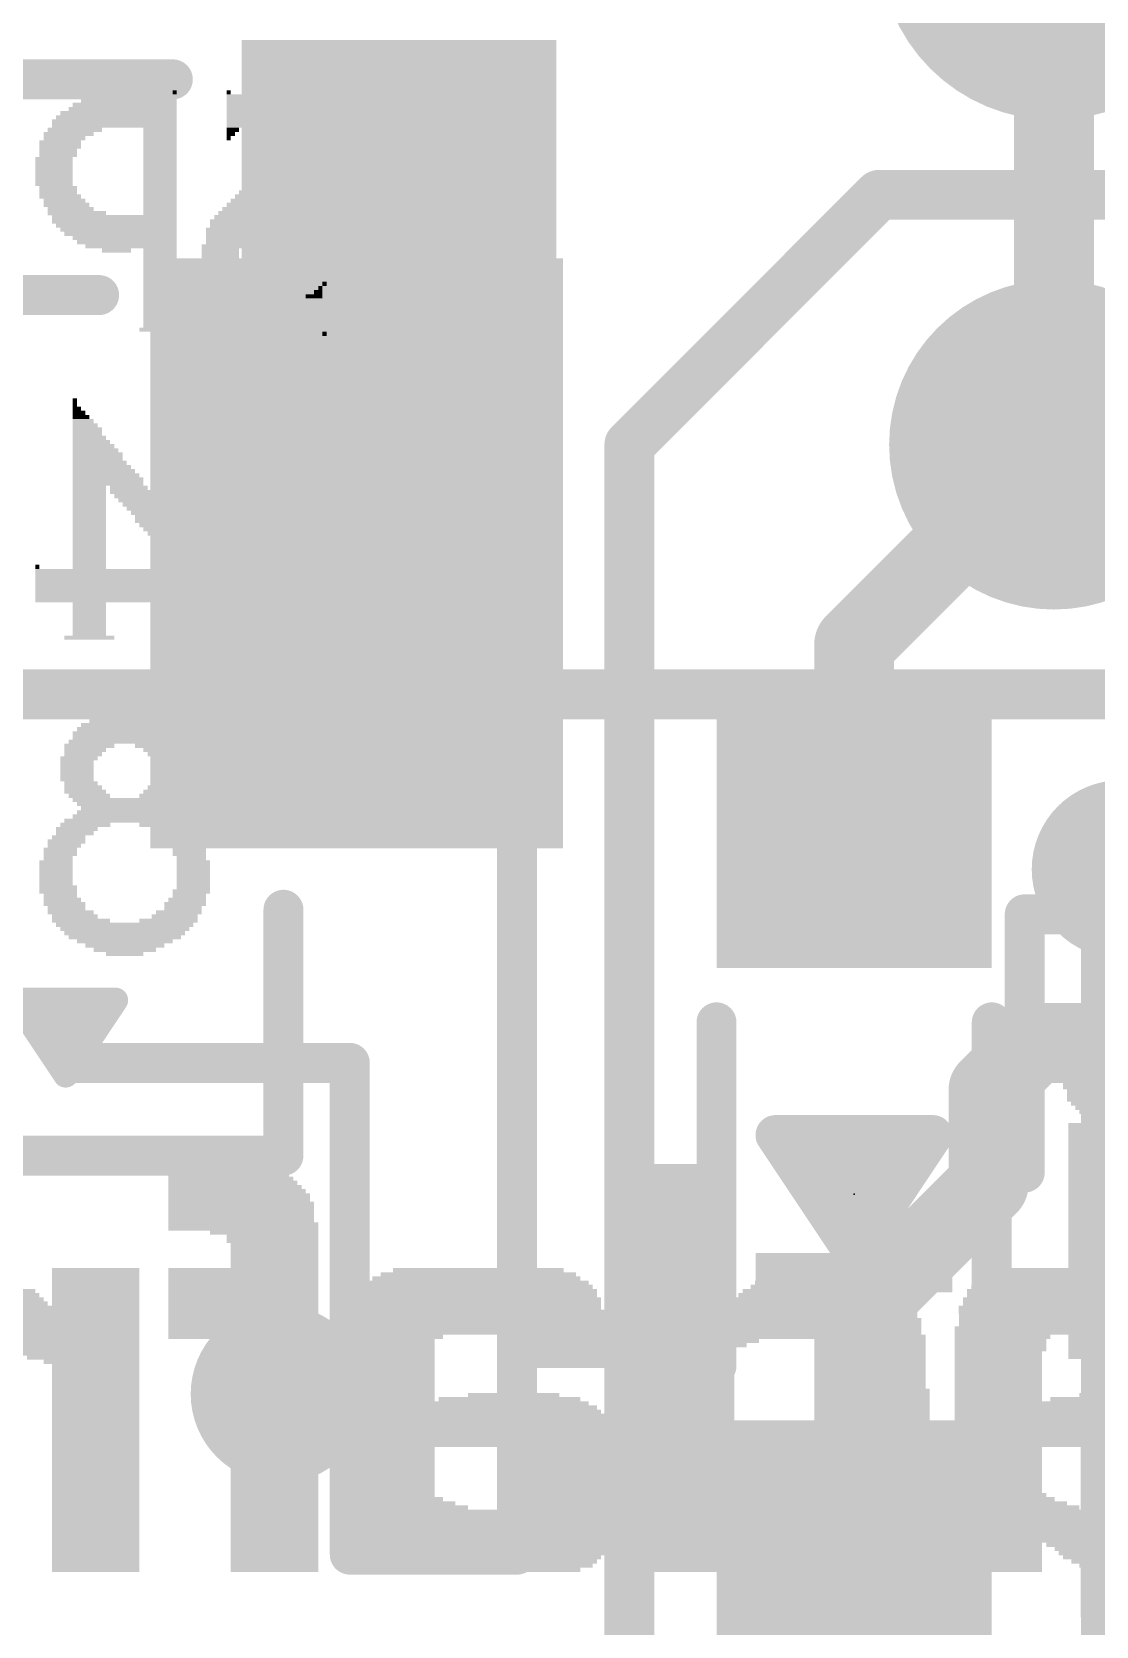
# Model space of a CAD drawing. Extents: x -8.6 to 58.7, y -9 to 29.5.
# Drawn here: x 11.31 to 16.72, y 13.04 to 21.15 of the extents above; entities that cross this region are included whole.
import ezdxf

# ---------------------------------------------------------------- set-up
doc = ezdxf.new("R2010")
doc.units = 0
for name, color, linetype in [('1', 12, 'CONTINUOUS'), ('16', 5, 'CONTINUOUS'), ('17', 110, 'CONTINUOUS'), ('18', 110, 'CONTINUOUS'), ('201', 6, 'CONTINUOUS'), ('21', 40, 'CONTINUOUS'), ('23', 53, 'CONTINUOUS')]:
    doc.layers.add(name, color=color, linetype=linetype)

# ---------------------------------------------------------------- blocks, each defined once
blk = doc.blocks.new('RECT')
blk.add_solid([(-0.5, -0.5), (0.5, -0.5), (-0.5, 0.5), (0.5, 0.5)])
blk = doc.blocks.new('ROUNDP')
at = {"const_width": 0.5}
blk.add_lwpolyline([(0, -0.25, 1), (0, 0.25, 1), (0, -0.25)], format="xyb", dxfattribs=at)
blk = doc.blocks.new('ROUNDV')
at = {"const_width": 0.5}
blk.add_lwpolyline([(0, -0.25, 1), (0, 0.25, 1), (0, -0.25)], format="xyb", dxfattribs=at)

msp = doc.modelspace()

# ---------------------------------------------------------------- linework, layer by layer
at = {"layer": '1'}
for points, const_width in [([(15.621, 20.32), (14.351, 19.05)], 0.254), ([(30.734, 20.32), (15.621, 20.32)], 0.254), ([(16.51, 19.05), (15.494, 18.034)], 0.4064), ([(14.351, 19.05), (14.351, 12.539)], 0.254), ([(15.494, 18.034), (15.494, 17.09)], 0.4064), ([(16.9614, 17.002), (16.8504, 16.891)], 0.4064), ([(16.1776, 15.7703), (16.4157, 16.0084)], 0.4064), ([(16.4157, 16.0084), (17.272, 16.0084)], 0.4064), ([(16.1776, 15.2886), (16.1776, 15.7703)], 0.4064), ([(15.494, 14.605), (16.1776, 15.2886)], 0.4064), ([(15.494, 13.39), (15.494, 14.605)], 0.4064)]:
    msp.add_lwpolyline(points, dxfattribs=dict(at, const_width=const_width))
for points, const_width in [([(15.621, 20.3835, 1), (15.621, 20.2565)], 0.127), ([(15.6659, 20.2751, 1), (15.5761, 20.3649)], 0.127), ([(16.5818, 18.9782, 1), (16.4382, 19.1218)], 0.2032), ([(14.4145, 19.05, 1), (14.2875, 19.05)], 0.127), ([(14.3061, 19.0949, 1), (14.3959, 19.0051)], 0.127), ([(15.5956, 18.034, 1), (15.3924, 18.034)], 0.2032), ([(15.4222, 18.1058, 1), (15.5658, 17.9622)], 0.2032), ([(15.3924, 17.09, 1), (15.5956, 17.09)], 0.2032), ([(16.7786, 16.9628, 1), (16.9222, 16.8192)], 0.2032), ([(16.4157, 16.11, 1), (16.4157, 15.9068)], 0.2032), ([(16.4875, 15.9366, 1), (16.3438, 16.0802)], 0.2032), ([(16.2792, 15.7703, 1), (16.076, 15.7703)], 0.2032), ([(16.1058, 15.8422, 1), (16.2494, 15.6985)], 0.2032), ([(16.2494, 15.2168, 1), (16.1058, 15.3604)], 0.2032), ([(16.076, 15.2886, 1), (16.2792, 15.2886)], 0.2032), ([(15.5956, 14.605, 1), (15.3924, 14.605)], 0.2032), ([(15.4222, 14.6768, 1), (15.5658, 14.5332)], 0.2032), ([(15.3924, 13.39, 1), (15.5956, 13.39)], 0.2032)]:
    msp.add_lwpolyline(points, format="xyb", dxfattribs=dict(at, const_width=const_width))
at = {"layer": '16'}
for points, const_width in [([(16.51, 21.59), (16.51, 19.05)], 0.4064), ([(5.842, 17.78), (19.05, 17.78)], 0.254), ([(16.8504, 16.891), (16.8504, 8.3414)], 0.4064)]:
    msp.add_lwpolyline(points, dxfattribs=dict(at, const_width=const_width))
at = {"layer": '16', "const_width": 0.2032}
for points in [[(16.4084, 19.05, 1), (16.6116, 19.05)], [(16.952, 16.891, 1), (16.7488, 16.891)]]:
    msp.add_lwpolyline(points, format="xyb", dxfattribs=at)
at = {"layer": '21'}
for points, const_width in [([(7.529, 20.907), (12.029, 20.907)], 0.2032), ([(7.904, 19.8105), (11.654, 19.8105)], 0.2032), ([(13.779, 17.407), (13.779, 13.407)], 0.2032), ([(12.5915, 15.4354), (12.5915, 16.6855)], 0.2032), ([(16.3616, 15.3496), (16.3616, 16.6624)], 0.2032), ([(16.3616, 16.6624), (17.3204, 16.6624)], 0.2032), ([(11.23, 16.226), (11.738, 16.226)], 0.127), ([(11.484, 15.845), (11.23, 16.226)], 0.127), ([(11.738, 16.226), (11.484, 15.845)], 0.127), ([(14.794, 14.367), (14.794, 16.113)], 0.2032), ([(16.194, 16.113), (16.194, 14.367)], 0.2032), ([(11.2947, 16.129), (11.6733, 16.129)], 0.127), ([(11.3793, 16.002), (11.5887, 16.002)], 0.127), ([(12.929, 15.907), (11.529, 15.907)], 0.2032), ([(12.929, 13.407), (12.929, 15.907)], 0.2032), ([(11.464, 15.875), (11.504, 15.875)], 0.127), ([(15.494, 14.94), (15.094, 15.54)], 0.2032), ([(15.094, 15.54), (15.894, 15.54)], 0.2032), ([(15.894, 15.54), (15.494, 14.94)], 0.2032), ([(11.029, 15.4354), (12.5915, 15.4354)], 0.2032), ([(15.494, 15.14), (15.294, 15.44)], 0.2032), ([(15.294, 15.44), (15.694, 15.44)], 0.2032), ([(15.694, 15.44), (15.494, 15.14)], 0.2032), ([(15.4273, 15.24), (15.5607, 15.24)], 0.2032), ([(13.779, 13.407), (12.929, 13.407)], 0.2032)]:
    msp.add_lwpolyline(points, dxfattribs=dict(at, const_width=const_width))
for points, const_width in [([(12.029, 20.8562, 1), (12.029, 20.9578)], 0.1016), ([(11.654, 19.7597, 1), (11.654, 19.8613)], 0.1016), ([(13.8298, 17.407, 1), (13.7282, 17.407)], 0.1016), ([(12.6423, 16.6855, 1), (12.5407, 16.6855)], 0.1016), ([(16.4124, 16.6624, 1), (16.3108, 16.6624)], 0.1016), ([(16.3616, 16.7132, 1), (16.3616, 16.6116)], 0.1016), ([(11.7644, 16.2084, 1), (11.7116, 16.2436)], 0.0635), ([(11.738, 16.1943, 1), (11.738, 16.2577)], 0.0635), ([(14.8448, 16.113, 1), (14.7432, 16.113)], 0.1016), ([(16.2448, 16.113, 1), (16.1432, 16.113)], 0.1016), ([(11.2947, 16.1608, 1), (11.2947, 16.0973)], 0.0635), ([(11.6733, 16.0973, 1), (11.6733, 16.1608)], 0.0635), ([(11.3793, 16.0338, 1), (11.3793, 15.9703)], 0.0635), ([(11.5887, 15.9703, 1), (11.5887, 16.0338)], 0.0635), ([(11.529, 15.9578, 1), (11.529, 15.8562)], 0.1016), ([(12.9798, 15.907, 1), (12.8782, 15.907)], 0.1016), ([(12.929, 15.8562, 1), (12.929, 15.9578)], 0.1016), ([(11.464, 15.9068, 1), (11.464, 15.8432)], 0.0635), ([(11.4576, 15.8626, 1), (11.5104, 15.8274)], 0.0635), ([(11.4576, 15.8274, 1), (11.5104, 15.8626)], 0.0635), ([(11.504, 15.8432, 1), (11.504, 15.9068)], 0.0635), ([(15.1363, 15.5682, 1), (15.0517, 15.5118)], 0.1016), ([(15.094, 15.5908, 1), (15.094, 15.4892)], 0.1016), ([(15.9363, 15.5118, 1), (15.8517, 15.5682)], 0.1016), ([(15.894, 15.4892, 1), (15.894, 15.5908)], 0.1016), ([(12.5407, 15.4354, 1), (12.6423, 15.4354)], 0.1016), ([(12.5915, 15.3846, 1), (12.5915, 15.4862)], 0.1016), ([(15.3363, 15.4682, 1), (15.2517, 15.4118)], 0.1016), ([(15.294, 15.4908, 1), (15.294, 15.3892)], 0.1016), ([(15.7363, 15.4118, 1), (15.6517, 15.4682)], 0.1016), ([(15.694, 15.3892, 1), (15.694, 15.4908)], 0.1016), ([(16.3108, 15.3496, 1), (16.4124, 15.3496)], 0.1016), ([(15.4273, 15.2908, 1), (15.4273, 15.1892)], 0.1016), ([(15.5607, 15.1892, 1), (15.5607, 15.2908)], 0.1016), ([(15.4517, 15.1682, 1), (15.5363, 15.1118)], 0.1016), ([(15.4517, 15.1118, 1), (15.5363, 15.1682)], 0.1016), ([(15.4517, 14.9682, 1), (15.5363, 14.9118)], 0.1016), ([(15.4517, 14.9118, 1), (15.5363, 14.9682)], 0.1016), ([(14.7432, 14.367, 1), (14.8448, 14.367)], 0.1016), ([(16.1432, 14.367, 1), (16.2448, 14.367)], 0.1016), ([(12.929, 13.4578, 1), (12.929, 13.3562)], 0.1016), ([(12.8782, 13.407, 1), (12.9798, 13.407)], 0.1016), ([(13.7282, 13.407, 1), (13.8298, 13.407)], 0.1016), ([(13.779, 13.3562, 1), (13.779, 13.4578)], 0.1016)]:
    msp.add_lwpolyline(points, format="xyb", dxfattribs=dict(at, const_width=const_width))
at = {"layer": '23'}
msp.add_point((15.494, 15.24), dxfattribs=at)

# ---------------------------------------------------------------- block references
at = {"layer": '1'}
for p, xscale, yscale, rotation in [((13.179, 19.407), 3.4, 1.6, 90), ((12.964, 18.498), 3, 2.1, 270), ((15.494, 17.09), 1.4, 1.4, 180), ((15.494, 13.39), 1.4, 1.4, 180)]:
    msp.add_blockref('RECT', p, dxfattribs=dict(at, xscale=xscale, yscale=yscale, rotation=rotation))
at = {"layer": '1', "yscale": 1.2}
msp.add_blockref('RECT', (17.084, 15.002), dxfattribs=at)
at = {"layer": '1', "xscale": 1.075}
msp.add_blockref('RECT', (17.184, 13.589), dxfattribs=at)
at = {"layer": '17', "xscale": 1.778, "yscale": 1.778}
msp.add_blockref('ROUNDP', (16.51, 21.59), dxfattribs=at)
msp.add_blockref('ROUNDP', (16.51, 21.59), dxfattribs=at)
at = {"layer": '17', "xscale": 1.6764, "yscale": 1.6764, "rotation": 90}
msp.add_blockref('ROUNDP', (16.51, 19.05), dxfattribs=at)
msp.add_blockref('ROUNDP', (16.51, 19.05), dxfattribs=at)
at = {"layer": '18', "xscale": 0.9064, "yscale": 0.9064}
for p in [(16.8504, 16.891), (16.8504, 16.891), (12.573, 14.224), (12.573, 14.224)]:
    msp.add_blockref('ROUNDV', p, dxfattribs=at)
at = {"layer": '201', "yscale": 0.0212, "rotation": 180}
for p, xscale in [((11.816, 20.8197), 0.4655), ((11.7737, 20.8408), 0.2116), ((12.0382, 20.8408), 0.0212), ((12.3132, 20.8408), 0.0212), ((12.4613, 20.8197), 0.3174), ((12.4825, 20.8408), 0.1481), ((11.7737, 20.7562), 0.5501), ((11.7843, 20.7774), 0.529), ((11.8054, 20.7985), 0.4866), ((12.4825, 20.7985), 0.3597), ((12.4931, 20.7774), 0.3808), ((12.5037, 20.7562), 0.402), ((11.7314, 20.6927), 0.6347), ((11.7314, 20.6716), 0.6347), ((11.742, 20.7139), 0.6136), ((11.7525, 20.735), 0.5924), ((12.5142, 20.735), 0.4232), ((12.5248, 20.7139), 0.4443), ((12.5248, 20.6927), 0.4443), ((12.3556, 20.6716), 0.1058), ((12.6518, 20.6716), 0.2327), ((11.4563, 20.5869), 0.2116), ((11.4986, 20.6292), 0.2539), ((11.4775, 20.6081), 0.2116), ((11.5304, 20.6504), 0.2751), ((11.9641, 20.6504), 0.1693), ((11.9641, 20.6292), 0.1693), ((11.9641, 20.6081), 0.1693), ((11.9641, 20.5869), 0.1693), ((12.3344, 20.6504), 0.0635), ((12.3238, 20.6292), 0.0423), ((12.3132, 20.6081), 0.0212), ((12.6623, 20.6504), 0.2116), ((12.6835, 20.6292), 0.2116), ((12.6941, 20.6081), 0.1904), ((12.6941, 20.5869), 0.1904), ((11.4246, 20.5023), 0.1904), ((11.4563, 20.5658), 0.2116), ((11.4458, 20.5446), 0.1904), ((11.4458, 20.5235), 0.1904), ((11.9641, 20.5658), 0.1693), ((11.9641, 20.5446), 0.1693), ((11.9641, 20.5235), 0.1693), ((11.9641, 20.5023), 0.1693), ((12.6835, 20.5023), 0.2116), ((12.6941, 20.5658), 0.1904), ((12.6941, 20.5446), 0.1904), ((12.6941, 20.5235), 0.1904), ((11.4246, 20.4811), 0.1904), ((11.4246, 20.46), 0.1904), ((11.4246, 20.4388), 0.1904), ((11.4246, 20.4177), 0.1904), ((11.9641, 20.4811), 0.1693), ((11.9641, 20.46), 0.1693), ((11.9641, 20.4388), 0.1693), ((11.9641, 20.4177), 0.1693), ((12.62, 20.4177), 0.2539), ((12.6412, 20.4388), 0.2539), ((12.6623, 20.4811), 0.2116), ((12.6623, 20.46), 0.2116), ((11.4246, 20.3965), 0.1904), ((11.4246, 20.3753), 0.1904), ((11.4458, 20.3542), 0.1904), ((11.4458, 20.333), 0.1904), ((11.9641, 20.3965), 0.1693), ((11.9641, 20.3753), 0.1693), ((11.9641, 20.3542), 0.1693), ((11.9641, 20.333), 0.1693), ((12.5248, 20.333), 0.3174), ((12.546, 20.3542), 0.3174), ((12.5777, 20.3753), 0.2962), ((12.6095, 20.3965), 0.2751), ((11.4563, 20.3119), 0.2116), ((11.4775, 20.2907), 0.2116), ((11.4881, 20.2696), 0.2327), ((11.9641, 20.3119), 0.1693), ((11.9641, 20.2907), 0.1693), ((11.9641, 20.2696), 0.1693), ((12.4508, 20.2696), 0.2962), ((12.4825, 20.2907), 0.3174), ((12.5037, 20.3119), 0.3174), ((11.5092, 20.2484), 0.2327), ((11.541, 20.2272), 0.2962), ((11.7314, 20.2061), 0.6347), ((11.7314, 20.1849), 0.6347), ((11.9641, 20.2484), 0.1693), ((11.9641, 20.2272), 0.1693), ((12.3556, 20.1849), 0.2751), ((12.3767, 20.2061), 0.2751), ((12.3979, 20.2272), 0.2751), ((12.4296, 20.2484), 0.2962), ((11.742, 20.1638), 0.6136), ((11.7525, 20.1426), 0.5924), ((11.7631, 20.1214), 0.5713), ((11.7843, 20.1003), 0.529), ((12.3132, 20.1426), 0.2327), ((12.3027, 20.1214), 0.2116), ((12.3027, 20.1003), 0.2116), ((12.345, 20.1638), 0.2539), ((11.7949, 20.0791), 0.5078), ((11.816, 20.058), 0.4655), ((11.742, 20.0368), 0.1481), ((11.9641, 20.0368), 0.1693), ((11.9641, 20.0157), 0.1693), ((12.2815, 20.058), 0.2116), ((12.2709, 20.0368), 0.1904), ((12.2709, 20.0157), 0.1904), ((12.2921, 20.0791), 0.1904), ((11.9641, 19.9945), 0.1693), ((11.9641, 19.9733), 0.1693), ((11.9641, 19.9522), 0.1693), ((11.9641, 19.931), 0.1693), ((12.2709, 19.9945), 0.1904), ((12.2709, 19.9733), 0.1904), ((12.2709, 19.9522), 0.1904), ((12.2709, 19.931), 0.1904), ((11.9641, 19.9099), 0.1693), ((11.9641, 19.8887), 0.1693), ((11.9641, 19.8676), 0.1693), ((11.9641, 19.8464), 0.1693), ((12.2709, 19.9099), 0.1904), ((12.2921, 19.8887), 0.1904), ((12.2921, 19.8676), 0.1904), ((12.3027, 19.8464), 0.2116), ((12.7787, 19.8464), 0.0212), ((12.7999, 19.8676), 0.0212), ((11.9641, 19.8252), 0.1693), ((11.9641, 19.8041), 0.1693), ((11.9641, 19.7829), 0.1693), ((12.3238, 19.8252), 0.2116), ((12.3344, 19.8041), 0.2327), ((12.3661, 19.7829), 0.2539), ((12.7152, 19.7829), 0.1481), ((12.747, 19.8041), 0.0846), ((12.7681, 19.8252), 0.0423), ((11.9641, 19.7618), 0.1693), ((11.9641, 19.7406), 0.1693), ((11.9641, 19.7194), 0.1693), ((11.9641, 19.6983), 0.1693), ((12.5142, 19.7618), 0.5501), ((12.5248, 19.7406), 0.529), ((12.5354, 19.7194), 0.5078), ((12.546, 19.6983), 0.4866), ((11.9641, 19.6348), 0.2116), ((11.9641, 19.6771), 0.1693), ((11.9641, 19.656), 0.1693), ((12.5566, 19.6771), 0.4655), ((12.5777, 19.656), 0.4232), ((12.5989, 19.6348), 0.3808), ((12.546, 19.6136), 0.1481), ((12.7999, 19.6136), 0.0212), ((11.5304, 19.2751), 0.0212), ((11.5304, 19.254), 0.0212), ((11.541, 19.2328), 0.0423), ((11.5515, 19.2116), 0.0635), ((11.5621, 19.1905), 0.0846), ((11.5727, 19.1693), 0.1058), ((11.5833, 19.1482), 0.1269), ((11.5939, 19.127), 0.1481), ((11.5939, 19.1059), 0.1481), ((11.6044, 19.0847), 0.1693), ((11.615, 19.0635), 0.1904), ((11.6256, 19.0424), 0.2116), ((11.6362, 19.0212), 0.2327), ((11.6468, 19.0001), 0.2539), ((11.6468, 18.9789), 0.2539), ((11.6573, 18.9577), 0.2751), ((11.6679, 18.9366), 0.2962), ((11.6785, 18.9154), 0.3174), ((11.6891, 18.8943), 0.3385), ((11.6996, 18.8731), 0.3597), ((11.6996, 18.852), 0.3597), ((11.6044, 18.8308), 0.1693), ((11.6044, 18.8096), 0.1693), ((11.8054, 18.8308), 0.1904), ((11.816, 18.8096), 0.2116), ((11.6044, 18.7885), 0.1693), ((11.6044, 18.7673), 0.1693), ((11.6044, 18.7462), 0.1693), ((11.6044, 18.725), 0.1693), ((11.8372, 18.7885), 0.2116), ((11.8583, 18.7673), 0.2116), ((11.8795, 18.7462), 0.2116), ((11.9007, 18.725), 0.2116), ((11.6044, 18.7038), 0.1693), ((11.6044, 18.6827), 0.1693), ((11.6044, 18.6615), 0.1693), ((11.6044, 18.6404), 0.1693), ((11.9112, 18.7038), 0.1904), ((11.9324, 18.6827), 0.1904), ((11.943, 18.6615), 0.2116), ((11.9641, 18.6404), 0.2116), ((11.6044, 18.6192), 0.1693), ((11.6044, 18.5981), 0.1693), ((11.6044, 18.5769), 0.1693), ((11.6044, 18.5557), 0.1693), ((11.9853, 18.6192), 0.2116), ((12.0064, 18.5981), 0.2116), ((12.017, 18.5769), 0.1904), ((12.0382, 18.5557), 0.1904), ((11.6044, 18.5346), 0.1693), ((11.6044, 18.5134), 0.1693), ((11.6044, 18.4923), 0.1693), ((11.6044, 18.4711), 0.1693), ((12.0593, 18.5346), 0.1904), ((12.0805, 18.5134), 0.1904), ((12.0911, 18.4923), 0.2116), ((12.1122, 18.4711), 0.2116), ((11.34, 18.4288), 0.0212), ((11.7949, 18.4076), 0.931), ((11.6044, 18.45), 0.1693), ((11.6044, 18.4288), 0.1693), ((12.1334, 18.45), 0.2116), ((12.1651, 18.4288), 0.2327), ((11.7949, 18.3865), 0.931), ((11.7843, 18.3653), 0.9098), ((11.7843, 18.3442), 0.9098), ((11.7737, 18.323), 0.8886), ((11.7631, 18.2807), 0.8675), ((11.7631, 18.2595), 0.8675), ((11.7737, 18.3018), 0.8886), ((11.6044, 18.2384), 0.1693), ((11.6044, 18.2172), 0.1693), ((11.6044, 18.196), 0.1693), ((11.6044, 18.1749), 0.1693), ((11.6044, 18.1537), 0.1693), ((11.6044, 18.0691), 0.2539), ((11.6044, 18.1326), 0.1693), ((11.6044, 18.1114), 0.1693), ((11.6044, 18.0903), 0.1693), ((11.7843, 17.6671), 0.2751), ((11.7843, 17.6883), 0.1481), ((11.7843, 17.5825), 0.529), ((11.7843, 17.6036), 0.4866), ((11.7843, 17.6248), 0.4443), ((11.7843, 17.6459), 0.3597), ((11.6044, 17.519), 0.2539), ((11.5833, 17.4978), 0.2116), ((11.7843, 17.5401), 0.5713), ((11.7843, 17.5613), 0.529), ((11.9641, 17.519), 0.2539), ((11.9853, 17.4978), 0.2116), ((11.5515, 17.4555), 0.1904), ((11.541, 17.4344), 0.1693), ((11.5727, 17.4767), 0.1904), ((11.9959, 17.4767), 0.1904), ((12.017, 17.4555), 0.1904), ((12.0276, 17.4344), 0.1693), ((11.541, 17.4132), 0.1693), ((11.541, 17.392), 0.1693), ((11.541, 17.3709), 0.1693), ((11.541, 17.3497), 0.1693), ((12.0276, 17.4132), 0.1693), ((12.0276, 17.392), 0.1693), ((12.0276, 17.3709), 0.1693), ((12.0276, 17.3497), 0.1693), ((11.5621, 17.3286), 0.1693), ((11.5727, 17.3074), 0.1904), ((11.5833, 17.2862), 0.2116), ((11.6044, 17.2651), 0.2116), ((11.9641, 17.2651), 0.2116), ((11.9853, 17.2862), 0.2116), ((11.9959, 17.3074), 0.1904), ((12.0064, 17.3286), 0.1693), ((11.7843, 17.2439), 0.529), ((11.7843, 17.2228), 0.4866), ((11.7843, 17.1805), 0.4866), ((11.7843, 17.2016), 0.4443), ((11.541, 17.0958), 0.2116), ((11.5833, 17.117), 0.2539), ((11.7843, 17.1381), 0.6136), ((11.7843, 17.1593), 0.529), ((11.9853, 17.117), 0.2539), ((12.017, 17.0958), 0.1904), ((11.4775, 17.0112), 0.1693), ((11.4881, 17.0324), 0.1904), ((11.4986, 17.0535), 0.1693), ((11.5304, 17.0747), 0.1904), ((12.0382, 17.0747), 0.1904), ((12.0699, 17.0535), 0.1693), ((12.0805, 17.0324), 0.1904), ((12.0911, 17.0112), 0.1693), ((11.4563, 16.99), 0.1693), ((11.4563, 16.9689), 0.1693), ((11.4458, 16.9477), 0.1481), ((12.1122, 16.99), 0.1693), ((12.1122, 16.9689), 0.1693), ((12.1228, 16.9477), 0.1481), ((11.4352, 16.9266), 0.1693), ((11.4352, 16.9054), 0.1693), ((11.4352, 16.8842), 0.1693), ((11.4352, 16.8631), 0.1693), ((12.1334, 16.9266), 0.1693), ((12.1334, 16.9054), 0.1693), ((12.1334, 16.8842), 0.1693), ((12.1334, 16.8631), 0.1693), ((11.4352, 16.8419), 0.1693), ((11.4352, 16.8208), 0.1693), ((11.4458, 16.7996), 0.1904), ((11.4458, 16.7785), 0.1904), ((12.1228, 16.7785), 0.1904), ((12.1334, 16.8419), 0.1693), ((12.1334, 16.8208), 0.1693), ((12.1334, 16.7996), 0.1693), ((11.4563, 16.7573), 0.1693), ((11.4669, 16.7361), 0.1904), ((11.4775, 16.715), 0.2116), ((11.4881, 16.6938), 0.1904), ((12.0911, 16.715), 0.2116), ((12.0805, 16.6938), 0.1904), ((12.1017, 16.7361), 0.1904), ((12.1122, 16.7573), 0.1693), ((11.5092, 16.6727), 0.2327), ((11.5304, 16.6515), 0.2327), ((11.5621, 16.6303), 0.2962), ((11.7843, 16.6092), 0.6982), ((12.0064, 16.6303), 0.2962), ((12.0382, 16.6515), 0.2327), ((12.0593, 16.6727), 0.2327), ((11.7843, 16.588), 0.6559), ((11.7843, 16.5669), 0.6136), ((11.7843, 16.5457), 0.5713), ((11.7843, 16.5246), 0.4866), ((11.7843, 16.5034), 0.402), ((11.7843, 16.4822), 0.3174), ((11.7843, 16.4611), 0.1904), ((17.7086, 15.9744), 2.0523), ((17.6663, 15.8898), 2.1793), ((17.6663, 15.911), 2.137), ((17.6768, 15.9321), 2.1158), ((17.6874, 15.9533), 2.0947), ((17.6663, 15.8263), 2.2216), ((17.6663, 15.8052), 2.2216), ((17.6663, 15.8687), 2.1793), ((17.6663, 15.8475), 2.1793), ((17.6768, 15.784), 2.2428), ((17.6874, 15.7629), 2.2216), ((17.698, 15.7417), 2.2428), ((17.7086, 15.7205), 2.2639), ((17.7297, 15.6994), 2.2639), ((17.899, 15.6782), 2.5601), ((17.4124, 15.6571), 1.5445), ((17.4018, 15.6359), 1.4811), ((17.4018, 15.6148), 1.3964), ((12.2921, 15.3609), 0.5713), ((12.3132, 15.3397), 0.6136), ((12.2392, 15.382), 0.4655), ((12.3238, 15.3185), 0.6347), ((14.6618, 15.382), 0.4443), ((14.6618, 15.3609), 0.4443), ((14.6618, 15.3397), 0.4443), ((14.6618, 15.3185), 0.4443), ((12.3661, 15.2339), 0.7194), ((12.3344, 15.2974), 0.6559), ((12.345, 15.2762), 0.6771), ((12.3556, 15.2551), 0.6982), ((14.6618, 15.2974), 0.4443), ((14.6618, 15.2762), 0.4443), ((14.6618, 15.2551), 0.4443), ((14.6618, 15.2339), 0.4443), ((12.3661, 15.2127), 0.7194), ((12.3767, 15.1916), 0.7405), ((12.3767, 15.1704), 0.7405), ((12.3767, 15.1493), 0.7405), ((14.6618, 15.2127), 0.4443), ((14.6618, 15.1916), 0.4443), ((14.6618, 15.1704), 0.4443), ((14.6618, 15.1493), 0.4443), ((12.3767, 15.1281), 0.7405), ((12.3767, 15.107), 0.7405), ((12.3873, 15.0858), 0.7617), ((12.3873, 15.0646), 0.7617), ((14.6618, 15.1281), 0.4443), ((14.6618, 15.107), 0.4443), ((14.6618, 15.0858), 0.4443), ((14.6618, 15.0646), 0.4443), ((12.4931, 15.0435), 0.5501), ((12.5354, 15.0223), 0.4655), ((12.5354, 15.0012), 0.4655), ((14.6618, 15.0435), 0.4443), ((14.6618, 15.0223), 0.4443), ((14.6618, 15.0012), 0.4443), ((12.546, 14.98), 0.4443), ((12.546, 14.9588), 0.4443), ((12.546, 14.9377), 0.4443), ((12.546, 14.9165), 0.4443), ((14.6618, 14.98), 0.4443), ((14.6618, 14.9588), 0.4443), ((14.6618, 14.9377), 0.4443), ((14.6618, 14.9165), 0.4443), ((11.6362, 14.8531), 0.4443), ((11.6362, 14.8319), 0.4443), ((12.3873, 14.8531), 0.7617), ((12.3873, 14.8319), 0.7617), ((12.546, 14.8954), 0.4443), ((12.546, 14.8742), 0.4443), ((13.5827, 14.8319), 0.9944), ((13.5827, 14.8531), 0.8675), ((14.6618, 14.8954), 0.4443), ((14.6618, 14.8742), 0.4443), ((14.6618, 14.8531), 0.4443), ((14.6618, 14.8319), 0.4443), ((15.3494, 14.8319), 0.5924), ((15.3494, 14.8531), 0.4655), ((16.6718, 14.8319), 0.9944), ((16.6824, 14.8531), 0.8463), ((11.1178, 14.7473), 0.4232), ((11.6362, 14.8107), 0.4443), ((11.6362, 14.7896), 0.4443), ((11.6362, 14.7684), 0.4443), ((11.6362, 14.7473), 0.4443), ((12.3873, 14.8107), 0.7617), ((12.3873, 14.7896), 0.7617), ((12.3873, 14.7684), 0.7617), ((12.3873, 14.7473), 0.7617), ((13.5721, 14.7473), 1.2272), ((13.5722, 14.7684), 1.1849), ((13.5721, 14.7896), 1.1425), ((13.5721, 14.8107), 1.0579), ((14.6618, 14.8107), 0.4443), ((14.6618, 14.7896), 0.4443), ((14.6618, 14.7684), 0.4443), ((14.6618, 14.7473), 0.4443), ((15.3389, 14.7473), 0.8252), ((15.3494, 14.7684), 0.7617), ((15.3494, 14.7896), 0.7194), ((15.36, 14.8107), 0.6559), ((16.6718, 14.7473), 1.206), ((16.6718, 14.7684), 1.1637), ((16.6718, 14.7896), 1.1214), ((16.6718, 14.8107), 1.0791), ((11.1284, 14.7261), 0.4443), ((11.139, 14.7049), 0.4655), ((11.1495, 14.6838), 0.4866), ((11.3823, 14.6626), 0.9521), ((11.6362, 14.7261), 0.4443), ((11.6362, 14.7049), 0.4443), ((11.6362, 14.6838), 0.4443), ((12.3873, 14.7261), 0.7617), ((12.3873, 14.7049), 0.7617), ((12.3873, 14.6838), 0.7617), ((12.3873, 14.6626), 0.7617), ((13.5721, 14.7049), 1.2695), ((13.5721, 14.6838), 1.2695), ((13.5721, 14.6626), 1.2695), ((13.5721, 14.7261), 1.2272), ((14.6618, 14.7261), 0.4443), ((15.1167, 14.7049), 1.3541), ((15.1167, 14.6838), 1.3541), ((15.1273, 14.6626), 1.3753), ((15.3389, 14.7261), 0.8675), ((16.6718, 14.6626), 1.2907), ((16.6718, 14.7049), 1.2483), ((16.6824, 14.6838), 1.2695), ((16.6824, 14.7261), 1.2272), ((11.3823, 14.6415), 0.9521), ((11.3823, 14.6203), 0.9521), ((11.3823, 14.5992), 0.9521), ((11.3823, 14.578), 0.9521), ((12.3873, 14.6415), 0.7617), ((12.3873, 14.6203), 0.7617), ((12.3873, 14.5992), 0.7617), ((12.3873, 14.578), 0.7617), ((13.5721, 14.6415), 1.3118), ((13.5721, 14.6203), 1.3118), ((13.5721, 14.5992), 1.3118), ((13.5721, 14.578), 1.3118), ((15.1273, 14.6415), 1.3753), ((15.1273, 14.6203), 1.3753), ((15.1379, 14.5992), 1.3964), ((15.1379, 14.578), 1.3964), ((16.6718, 14.6415), 1.2907), ((16.6824, 14.6203), 1.3118), ((16.6824, 14.5992), 1.3118), ((16.6824, 14.578), 1.3118), ((11.3823, 14.5568), 0.9521), ((11.3823, 14.5357), 0.9521), ((11.3823, 14.5145), 0.9521), ((12.3873, 14.5568), 0.7617), ((12.3873, 14.5357), 0.7617), ((12.3873, 14.5145), 0.7617), ((13.5721, 14.5568), 1.3118), ((13.5721, 14.5357), 1.3118), ((13.1596, 14.5145), 0.4866), ((13.9953, 14.5145), 0.4655), ((15.1484, 14.5145), 1.4176), ((15.1379, 14.5568), 1.3964), ((15.1379, 14.5357), 1.3964), ((16.6718, 14.5568), 1.333), ((16.6718, 14.5357), 1.333), ((16.2487, 14.5145), 0.4866), ((11.3823, 14.4934), 0.9521), ((11.3823, 14.4722), 0.9521), ((11.3823, 14.4511), 0.9521), ((11.3823, 14.4299), 0.9521), ((12.546, 14.4934), 0.4443), ((12.546, 14.4722), 0.4443), ((12.546, 14.4511), 0.4443), ((12.546, 14.4299), 0.4443), ((13.1278, 14.4511), 0.4655), ((13.1278, 14.4299), 0.4655), ((13.1384, 14.4934), 0.4443), ((13.1384, 14.4722), 0.4443), ((14.0059, 14.4934), 0.4443), ((14.0165, 14.4722), 0.4232), ((14.0165, 14.4511), 0.4232), ((14.0271, 14.4299), 0.4443), ((14.6935, 14.4722), 0.5078), ((14.7253, 14.4934), 0.5713), ((14.6618, 14.4511), 0.4443), ((14.6618, 14.4299), 0.4443), ((15.6033, 14.4934), 0.5078), ((15.6139, 14.4722), 0.4866), ((15.6245, 14.4511), 0.4655), ((15.6351, 14.4299), 0.4443), ((16.2381, 14.4934), 0.4655), ((16.2381, 14.4722), 0.4655), ((16.2381, 14.4511), 0.4655), ((16.2275, 14.4299), 0.4443), ((11.5727, 14.4087), 0.5713), ((11.615, 14.3876), 0.4866), ((11.6362, 14.3664), 0.4443), ((11.6362, 14.3453), 0.4443), ((12.546, 14.4087), 0.4443), ((12.546, 14.3876), 0.4443), ((12.546, 14.3664), 0.4443), ((12.546, 14.3453), 0.4443), ((13.1278, 14.4087), 0.4655), ((13.1278, 14.3876), 0.4655), ((13.1278, 14.3664), 0.4655), ((13.1278, 14.3453), 0.4655), ((14.0271, 14.4087), 0.4443), ((14.0271, 14.3876), 0.4443), ((14.0376, 14.3664), 0.4232), ((14.6618, 14.4087), 0.4443), ((14.6618, 14.3876), 0.4443), ((14.6618, 14.3664), 0.4443), ((14.6618, 14.3453), 0.4443), ((15.6351, 14.4087), 0.4443), ((15.6351, 14.3876), 0.4443), ((15.6351, 14.3664), 0.4443), ((15.6351, 14.3453), 0.4443), ((16.2275, 14.4087), 0.4443), ((16.2275, 14.3876), 0.4443), ((16.2275, 14.3664), 0.4443), ((16.2275, 14.3453), 0.4443), ((11.6362, 14.3241), 0.4443), ((11.6362, 14.3029), 0.4443), ((11.6362, 14.2818), 0.4443), ((11.6362, 14.2606), 0.4443), ((12.546, 14.3241), 0.4443), ((12.546, 14.3029), 0.4443), ((12.546, 14.2818), 0.4443), ((12.546, 14.2606), 0.4443), ((13.1278, 14.3241), 0.4655), ((13.1278, 14.3029), 0.4655), ((13.1278, 14.2818), 0.4655), ((13.1278, 14.2606), 0.4655), ((14.6618, 14.3241), 0.4443), ((14.6618, 14.3029), 0.4443), ((14.6618, 14.2818), 0.4443), ((14.6618, 14.2606), 0.4443), ((15.6351, 14.3241), 0.4443), ((15.6351, 14.3029), 0.4443), ((15.6457, 14.2818), 0.4232), ((15.6457, 14.2606), 0.4232), ((16.2275, 14.3241), 0.4443), ((16.2275, 14.3029), 0.4443), ((16.2275, 14.2818), 0.4443), ((16.2275, 14.2606), 0.4443), ((11.6362, 14.2395), 0.4443), ((11.6362, 14.2183), 0.4443), ((11.6362, 14.1972), 0.4443), ((11.6362, 14.176), 0.4443), ((12.546, 14.2395), 0.4443), ((12.546, 14.2183), 0.4443), ((12.546, 14.1972), 0.4443), ((12.546, 14.176), 0.4443), ((13.1278, 14.2395), 0.4655), ((13.1278, 14.2183), 0.4655), ((13.1278, 14.1972), 0.4655), ((13.5193, 14.176), 1.2483), ((13.7414, 14.1972), 0.7194), ((13.7626, 14.2183), 0.4655), ((14.6618, 14.2395), 0.4443), ((14.6618, 14.2183), 0.4443), ((14.6618, 14.1972), 0.4443), ((14.6618, 14.176), 0.4443), ((15.6562, 14.2395), 0.4443), ((15.6562, 14.2183), 0.4443), ((15.6562, 14.1972), 0.4443), ((15.6562, 14.176), 0.4443), ((16.2275, 14.2395), 0.4443), ((16.2275, 14.2183), 0.4443), ((16.2275, 14.1972), 0.4443), ((16.6295, 14.176), 1.2483), ((16.8411, 14.1972), 0.6982), ((16.8728, 14.2183), 0.4655), ((11.6362, 14.1548), 0.4443), ((11.6362, 14.1337), 0.4443), ((11.6362, 14.1125), 0.4443), ((12.546, 14.1548), 0.4443), ((12.546, 14.1337), 0.4443), ((12.546, 14.1125), 0.4443), ((13.5404, 14.1548), 1.2907), ((13.551, 14.1337), 1.3118), ((13.5616, 14.1125), 1.333), ((14.6618, 14.1548), 0.4443), ((14.6618, 14.1337), 0.4443), ((14.6618, 14.1125), 0.4443), ((15.6562, 14.1548), 0.4443), ((15.6562, 14.1337), 0.4443), ((15.6562, 14.1125), 0.4443), ((16.6401, 14.1548), 1.2695), ((16.6507, 14.1337), 1.2907), ((16.6612, 14.1125), 1.3118), ((11.6362, 14.0914), 0.4443), ((11.6362, 14.0702), 0.4443), ((11.6362, 14.049), 0.4443), ((11.6362, 14.0279), 0.4443), ((12.546, 14.0914), 0.4443), ((12.546, 14.0702), 0.4443), ((12.546, 14.049), 0.4443), ((12.546, 14.0279), 0.4443), ((13.5616, 14.0914), 1.333), ((13.5721, 14.0702), 1.3541), ((13.5721, 14.049), 1.3541), ((13.5827, 14.0279), 1.3753), ((14.6618, 14.0914), 0.4443), ((14.6618, 14.0702), 0.4443), ((14.6618, 14.049), 0.4443), ((14.6618, 14.0279), 0.4443), ((15.6562, 14.0914), 0.4443), ((15.6562, 14.0702), 0.4443), ((15.6562, 14.049), 0.4443), ((15.6562, 14.0279), 0.4443), ((16.6718, 14.0914), 1.333), ((16.6824, 14.0702), 1.3541), ((16.6824, 14.049), 1.3541), ((16.693, 14.0279), 1.3753), ((11.6362, 14.0067), 0.4443), ((11.6362, 13.9856), 0.4443), ((11.6362, 13.9644), 0.4443), ((11.6362, 13.9433), 0.4443), ((12.546, 14.0067), 0.4443), ((12.546, 13.9856), 0.4443), ((12.546, 13.9644), 0.4443), ((12.546, 13.9433), 0.4443), ((13.5827, 14.0067), 1.3753), ((13.5827, 13.9856), 1.3753), ((13.5933, 13.9644), 1.3964), ((13.1278, 13.9433), 0.4655), ((14.0376, 13.9433), 0.5078), ((14.6618, 14.0067), 0.4443), ((14.6618, 13.9856), 0.4443), ((14.6618, 13.9644), 0.4443), ((14.6618, 13.9433), 0.4443), ((15.6562, 14.0067), 0.4443), ((15.6562, 13.9856), 0.4443), ((15.6562, 13.9644), 0.4443), ((15.6562, 13.9433), 0.4443), ((16.693, 14.0067), 1.3753), ((16.693, 13.9856), 1.3753), ((16.693, 13.9644), 1.3753), ((16.2275, 13.9433), 0.4443), ((11.6362, 13.9221), 0.4443), ((11.6362, 13.9009), 0.4443), ((11.6362, 13.8798), 0.4443), ((11.6362, 13.8586), 0.4443), ((12.546, 13.9221), 0.4443), ((12.546, 13.9009), 0.4443), ((12.546, 13.8798), 0.4443), ((12.546, 13.8586), 0.4443), ((13.1278, 13.9221), 0.4655), ((13.1278, 13.9009), 0.4655), ((13.1278, 13.8798), 0.4655), ((13.1278, 13.8586), 0.4655), ((14.0588, 13.9221), 0.4655), ((14.0694, 13.9009), 0.4443), ((14.0799, 13.8798), 0.4232), ((14.0799, 13.8586), 0.4232), ((14.6618, 13.9221), 0.4443), ((14.6618, 13.9009), 0.4443), ((14.6618, 13.8798), 0.4443), ((14.6618, 13.8586), 0.4443), ((15.6351, 13.8798), 0.4443), ((15.6351, 13.8586), 0.4443), ((15.6562, 13.9221), 0.4443), ((15.6457, 13.9009), 0.4232), ((16.2275, 13.9221), 0.4443), ((16.2275, 13.9009), 0.4443), ((16.2275, 13.8798), 0.4443), ((16.2275, 13.8586), 0.4443), ((11.6362, 13.8375), 0.4443), ((11.6362, 13.8163), 0.4443), ((11.6362, 13.7951), 0.4443), ((11.6362, 13.774), 0.4443), ((12.546, 13.8375), 0.4443), ((12.546, 13.8163), 0.4443), ((12.546, 13.7951), 0.4443), ((12.546, 13.774), 0.4443), ((13.1278, 13.8375), 0.4655), ((13.1278, 13.8163), 0.4655), ((13.1278, 13.7951), 0.4655), ((13.1278, 13.774), 0.4655), ((14.0799, 13.8375), 0.4232), ((14.0799, 13.8163), 0.4232), ((14.0799, 13.7951), 0.4232), ((14.0799, 13.774), 0.4232), ((14.6618, 13.8375), 0.4443), ((14.6618, 13.8163), 0.4443), ((14.6618, 13.7951), 0.4443), ((14.6618, 13.774), 0.4443), ((15.6351, 13.8375), 0.4443), ((15.6351, 13.8163), 0.4443), ((15.6351, 13.7951), 0.4443), ((15.6351, 13.774), 0.4443), ((16.2275, 13.8375), 0.4443), ((16.2275, 13.8163), 0.4443), ((16.2275, 13.7951), 0.4443), ((16.2275, 13.774), 0.4443), ((11.6362, 13.7528), 0.4443), ((11.6362, 13.7317), 0.4443), ((11.6362, 13.7105), 0.4443), ((11.6362, 13.6894), 0.4443), ((12.546, 13.7528), 0.4443), ((12.546, 13.7317), 0.4443), ((12.546, 13.7105), 0.4443), ((12.546, 13.6894), 0.4443), ((13.1278, 13.7528), 0.4655), ((13.1278, 13.7317), 0.4655), ((13.1278, 13.7105), 0.4655), ((13.149, 13.6894), 0.5078), ((14.0694, 13.6894), 0.4443), ((14.0799, 13.7528), 0.4232), ((14.0799, 13.7317), 0.4232), ((14.0799, 13.7105), 0.4232), ((14.7041, 13.7105), 0.529), ((14.6618, 13.7528), 0.4443), ((14.6724, 13.7317), 0.4655), ((14.7359, 13.6894), 0.5924), ((15.6033, 13.6894), 0.5078), ((15.6139, 13.7105), 0.4866), ((15.6245, 13.7317), 0.4655), ((15.6351, 13.7528), 0.4443), ((16.2275, 13.7528), 0.4443), ((16.2275, 13.7317), 0.4443), ((16.2381, 13.7105), 0.4655), ((16.2592, 13.6894), 0.5078), ((11.6362, 13.6682), 0.4443), ((11.6362, 13.647), 0.4443), ((11.6362, 13.6259), 0.4443), ((12.546, 13.6682), 0.4443), ((12.546, 13.647), 0.4443), ((12.546, 13.6259), 0.4443), ((13.1807, 13.6682), 0.5713), ((13.5933, 13.6259), 1.3964), ((13.2125, 13.647), 0.6347), ((14.0482, 13.647), 0.4866), ((14.0694, 13.6682), 0.4443), ((15.1484, 13.6682), 1.4176), ((15.1379, 13.647), 1.3964), ((15.1379, 13.6259), 1.3964), ((16.291, 13.6682), 0.5713), ((16.3227, 13.647), 0.6347), ((16.7036, 13.6259), 1.3964), ((11.6362, 13.6047), 0.4443), ((11.6362, 13.5836), 0.4443), ((11.6362, 13.5624), 0.4443), ((11.6362, 13.5412), 0.4443), ((12.546, 13.6047), 0.4443), ((12.546, 13.5836), 0.4443), ((12.546, 13.5624), 0.4443), ((12.546, 13.5412), 0.4443), ((13.5933, 13.6047), 1.3964), ((13.5933, 13.5836), 1.3964), ((13.5933, 13.5624), 1.3964), ((13.5933, 13.5412), 1.3964), ((15.1379, 13.6047), 1.3964), ((15.1379, 13.5836), 1.3964), ((15.1379, 13.5624), 1.3964), ((15.1273, 13.5412), 1.3753), ((16.693, 13.5412), 1.3753), ((16.7036, 13.6047), 1.3964), ((16.7036, 13.5836), 1.3964), ((16.7036, 13.5624), 1.3964), ((11.6362, 13.5201), 0.4443), ((11.6362, 13.4989), 0.4443), ((11.6362, 13.4778), 0.4443), ((11.6362, 13.4566), 0.4443), ((12.546, 13.5201), 0.4443), ((12.546, 13.4989), 0.4443), ((12.546, 13.4778), 0.4443), ((12.546, 13.4566), 0.4443), ((13.5827, 13.5201), 1.3753), ((13.5827, 13.4989), 1.3753), ((13.5827, 13.4778), 1.3753), ((13.1278, 13.4566), 0.4655), ((13.8155, 13.4566), 0.8675), ((15.1273, 13.5201), 1.3753), ((15.1273, 13.4989), 1.3753), ((14.6618, 13.4778), 0.4443), ((14.6618, 13.4566), 0.4443), ((15.3494, 13.4778), 0.8886), ((15.3494, 13.4566), 0.8463), ((16.693, 13.5201), 1.3753), ((16.693, 13.4989), 1.3753), ((16.6824, 13.4778), 1.3541), ((16.2275, 13.4566), 0.4443), ((16.9151, 13.4566), 0.8886), ((11.6362, 13.4355), 0.4443), ((11.6362, 13.4143), 0.4443), ((11.6362, 13.3931), 0.4443), ((11.6362, 13.372), 0.4443), ((12.546, 13.4355), 0.4443), ((12.546, 13.4143), 0.4443), ((12.546, 13.3931), 0.4443), ((12.546, 13.372), 0.4443), ((13.1278, 13.4355), 0.4655), ((13.1278, 13.4143), 0.4655), ((13.1278, 13.3931), 0.4655), ((13.1278, 13.372), 0.4655), ((13.826, 13.4355), 0.8463), ((13.826, 13.4143), 0.804), ((13.8366, 13.3931), 0.7405), ((13.8366, 13.372), 0.6982), ((14.6618, 13.4355), 0.4443), ((14.6618, 13.4143), 0.4443), ((14.6618, 13.3931), 0.4443), ((14.6618, 13.372), 0.4443), ((15.3706, 13.4355), 0.804), ((15.3706, 13.4143), 0.7617), ((15.3706, 13.3931), 0.7194), ((15.3706, 13.372), 0.6347), ((16.2275, 13.4355), 0.4443), ((16.2275, 13.4143), 0.4443), ((16.2275, 13.3931), 0.4443), ((16.2275, 13.372), 0.4443), ((16.9363, 13.4355), 0.8463), ((16.9363, 13.4143), 0.804), ((16.9363, 13.3931), 0.7617), ((16.9469, 13.372), 0.6982), ((11.6362, 13.3508), 0.4443), ((11.6362, 13.3297), 0.4443), ((12.546, 13.3508), 0.4443), ((12.546, 13.3297), 0.4443), ((13.1278, 13.3508), 0.4655), ((13.1278, 13.3297), 0.4655), ((13.8472, 13.3508), 0.6347), ((13.8472, 13.3297), 0.5078), ((14.6618, 13.3508), 0.4443), ((14.6618, 13.3297), 0.4443), ((15.3706, 13.3508), 0.5501), ((15.36, 13.3297), 0.4443), ((16.2275, 13.3508), 0.4443), ((16.2275, 13.3297), 0.4443), ((16.9469, 13.3508), 0.6136), ((16.9469, 13.3297), 0.4866)]:
    msp.add_blockref('RECT', p, dxfattribs=dict(at, xscale=xscale))
at = {"layer": '21', "xscale": 0.2, "rotation": 90}
msp.add_blockref('RECT', (15.494, 14.84), dxfattribs=at)

doc.saveas('drawing.dxf')
